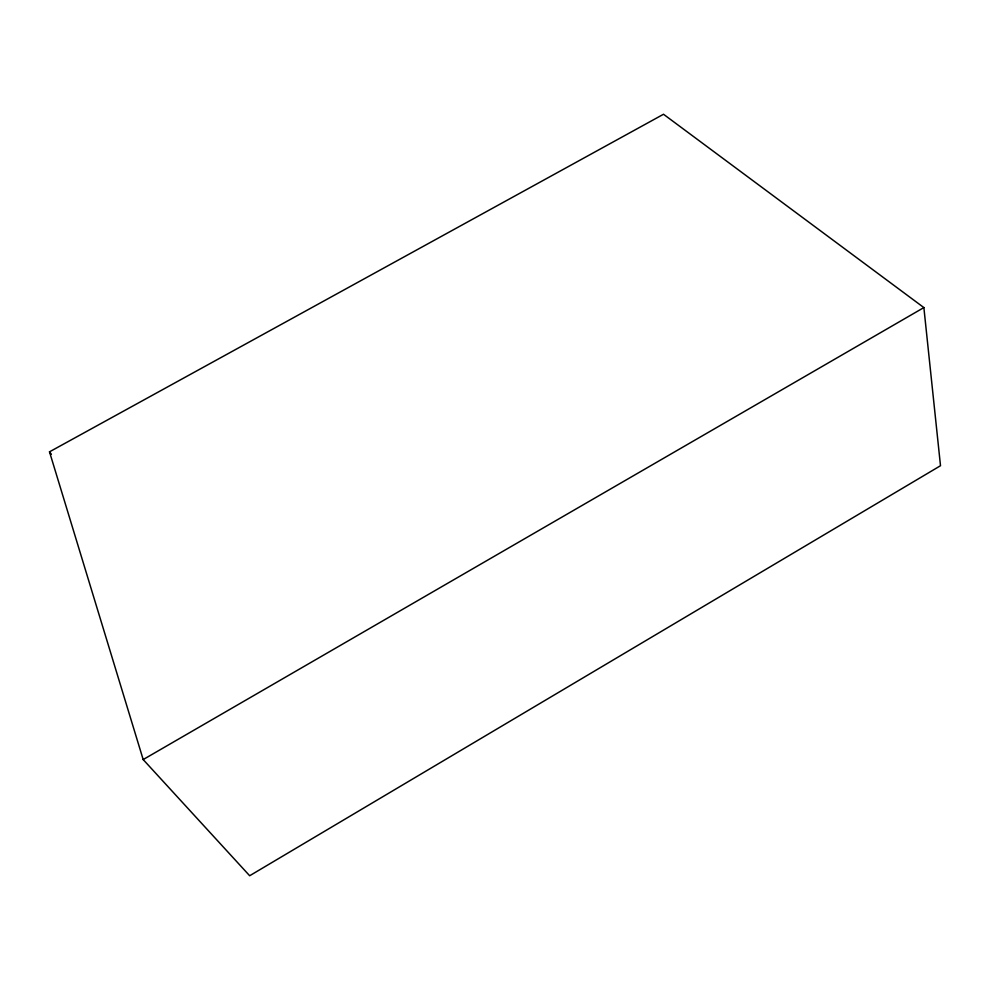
<?xml version="1.0" encoding="UTF-8"?>
<svg xmlns="http://www.w3.org/2000/svg" width="990" height="990" viewBox="0 0 990 990"><rect width="100%" height="100%" fill="white"/><g stroke="black" fill="none" stroke-linecap="round" stroke-linejoin="round"><path stroke-width="1.49" d="M143.179 759.565L923.868 307.581L663.51 114.258L49.5 451.836L143.179 759.565L249.666 875.742L940.5 465.721L923.868 307.581M49.5 451.836L51.393 454.274"/></g></svg>
